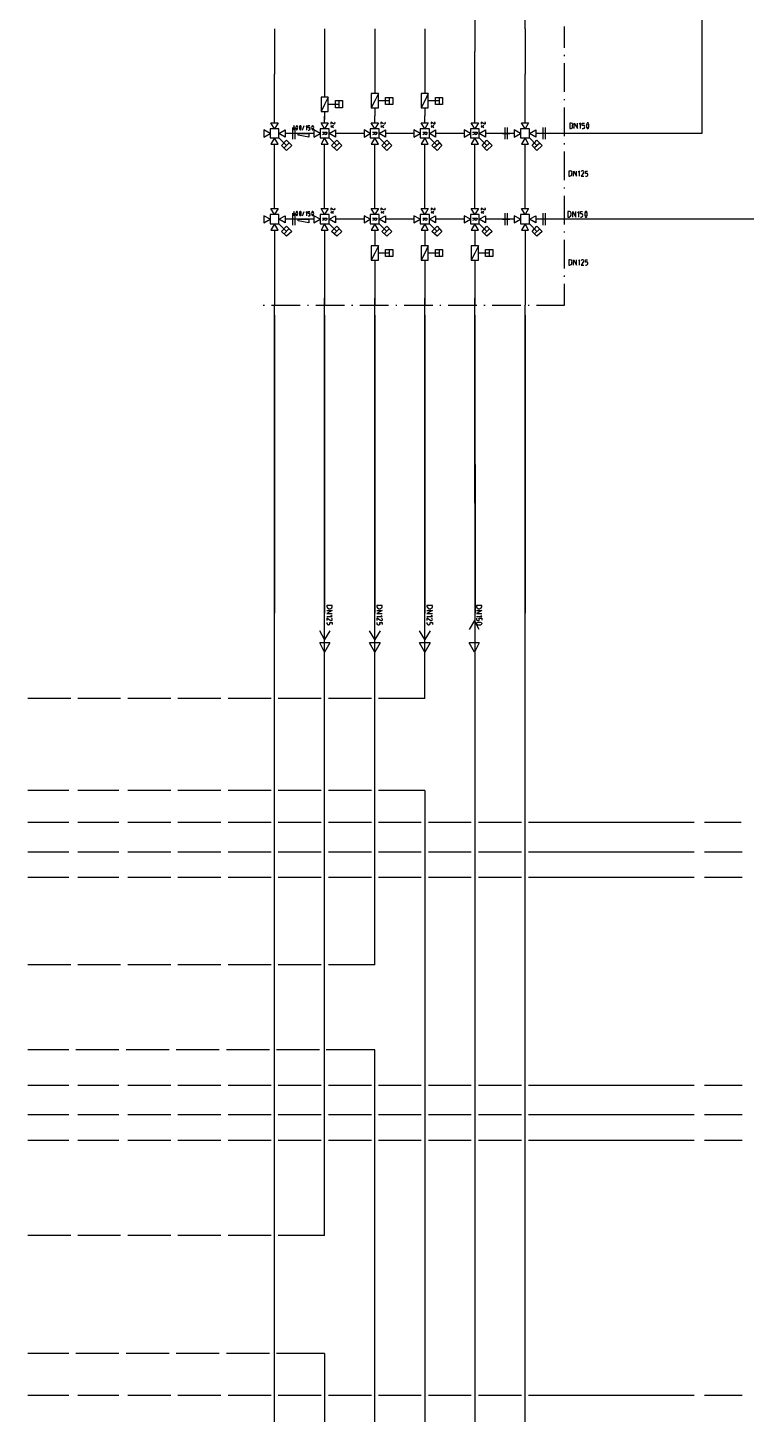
# Model space of a CAD drawing. Header units: millimetres. Extents: x 0 to 33.1, y 1.5 to 45.3.
# Drawn here: x 4.7 to 8.13, y 22.08 to 28.7 of the extents above; entities that cross this region are included whole.
import ezdxf

# ---------------------------------------------------------------- set-up
doc = ezdxf.new("R2010")
doc.units = ezdxf.units.MM
doc.header["$MEASUREMENT"] = 0
doc.layers.get('0').update_dxf_attribs({"linetype": 'CONTINUOUS'})

msp = doc.modelspace()

# ---------------------------------------------------------------- linework, layer by layer
at = {"color": 7, "linetype": 'Continuous'}
for p, q in [((7.91613, 30.0644), (7.91613, 28.1994)), ((6.83279, 28.6978), (6.83279, 28.5894)), ((6.1161, 28.3044), (6.1161, 28.2661)), ((6.1161, 28.2494), (6.1161, 28.2811)), ((6.1161, 28.2811), (6.1161, 28.2661)), ((6.35612, 28.3211), (6.35612, 28.2828)), ((6.35612, 28.2811), (6.35612, 28.2828)), ((6.35612, 28.2494), (6.35612, 28.2811)), ((6.59446, 28.3211), (6.59446, 28.2828)), ((6.59446, 28.2494), (6.59446, 28.2811)), ((6.83279, 28.2494), (6.83279, 28.2811)), ((6.06446, 28.1994), (5.92779, 28.1994)), ((6.30447, 28.1994), (6.16775, 28.1994)), ((6.54275, 28.1994), (6.40608, 28.1994)), ((6.78276, 28.1994), (6.64611, 28.1994)), ((7.02111, 28.1994), (6.88444, 28.1994)), ((7.26113, 28.1994), (7.12446, 28.1994)), ((7.91613, 28.1994), (7.26113, 28.1994)), ((6.06446, 27.7894), (5.92779, 27.7894)), ((6.30447, 27.7894), (6.16775, 27.7894)), ((6.54275, 27.7894), (6.40608, 27.7894)), ((6.78276, 27.7894), (6.64611, 27.7894)), ((7.02111, 27.7894), (6.88444, 27.7894)), ((7.26113, 27.7894), (7.12446, 27.7894)), ((8.67611, 27.7894), (7.26113, 27.7894)), ((6.1161, 27.7378), (6.1161, 27.6561)), ((6.35612, 27.7378), (6.35612, 27.6628)), ((6.35612, 25.6361), (6.35612, 27.4128)), ((6.83442, 25.6361), (6.83279, 27.4128)), ((6.35612, 27.3311), (6.35612, 25.9078)), ((6.83279, 27.3311), (6.83442, 25.9078)), ((4.90446, 22.9378), (4.69943, 22.9378)), ((5.14279, 22.9378), (4.93778, 22.9378)), ((5.38276, 22.9378), (5.17779, 22.9378)), ((5.6211, 22.9378), (5.41613, 22.9378)), ((5.86111, 22.9378), (5.65608, 22.9378)), ((6.0911, 22.9378), (5.89442, 22.9378)), ((6.1161, 22.9378), (6.0911, 22.9378)), ((6.1161, 22.9378), (6.0911, 22.9378)), ((4.89611, 22.3744), (4.69943, 22.3744)), ((5.13444, 22.3744), (4.92947, 22.3744)), ((5.37446, 22.3744), (5.16943, 22.3744)), ((5.61279, 22.3744), (5.40776, 22.3744)), ((5.85275, 22.3744), (5.64779, 22.3744)), ((4.89611, 22.1728), (4.69943, 22.1728)), ((5.13444, 22.1728), (4.93778, 22.1728)), ((5.38276, 22.1728), (5.17779, 22.1728)), ((5.6211, 22.1728), (5.41613, 22.1728)), ((5.86111, 22.1728), (5.65608, 22.1728)), ((6.09944, 22.1728), (5.89442, 22.1728)), ((6.33946, 22.1728), (6.13444, 22.1728)), ((6.57781, 22.1728), (6.37278, 22.1728)), ((6.81614, 22.1728), (6.61279, 22.1728)), ((7.0561, 22.1728), (6.85113, 22.1728)), ((7.87944, 22.1728), (7.08946, 22.1728)), ((8.10943, 22.1728), (7.92947, 22.1728))]:
    msp.add_line(p, q, dxfattribs=at)
at = {"color": 52, "linetype": 'Continuous'}
for p, q in [((6.83442, 28.6978), (6.83442, 29.8078)), ((6.83279, 28.2811), (6.83279, 28.5894)), ((6.83279, 27.8411), (6.83279, 28.1478)), ((6.83279, 27.7378), (6.83279, 27.6628)), ((6.83279, 27.5944), (6.83279, 27.3794)), ((6.83442, 25.5011), (6.83279, 27.3644)), ((6.83442, 17.8578), (6.83442, 25.5028))]:
    msp.add_line(p, q, dxfattribs=at)
at = {"color": 4, "linetype": 'Continuous'}
for p, q in [((7.07275, 28.6978), (7.07275, 29.8078)), ((5.87776, 28.6978), (5.87776, 28.4811)), ((7.07275, 28.6978), (7.07275, 28.4811)), ((5.87776, 28.2811), (5.87776, 28.4811)), ((7.07275, 28.2811), (7.07275, 28.4811)), ((5.87776, 28.2494), (5.87776, 28.2811)), ((7.07275, 28.2494), (7.07275, 28.2811)), ((5.85612, 28.1994), (5.82611, 28.2161)), ((5.82611, 28.2161), (5.82611, 28.1811)), ((5.85612, 28.2211), (5.85612, 28.1778)), ((5.89779, 28.2211), (5.85612, 28.2211)), ((5.87776, 28.2211), (5.85943, 28.2494)), ((5.85943, 28.2494), (5.89442, 28.2494)), ((5.89442, 28.2494), (5.87776, 28.2211)), ((5.89779, 28.1778), (5.89779, 28.2211)), ((5.89779, 28.1994), (5.92779, 28.2161)), ((5.92779, 28.2161), (5.92779, 28.1811)), ((7.05111, 28.1994), (7.02111, 28.2161)), ((7.02111, 28.2161), (7.02111, 28.1811)), ((7.05111, 28.2211), (7.05111, 28.1778)), ((7.09446, 28.2211), (7.05111, 28.2211)), ((7.07275, 28.2211), (7.0561, 28.2494)), ((7.0561, 28.2494), (7.08946, 28.2494)), ((7.08946, 28.2494), (7.07275, 28.2211)), ((7.09446, 28.1778), (7.09446, 28.2211)), ((7.09446, 28.1994), (7.12446, 28.2161)), ((7.12446, 28.2161), (7.12446, 28.1811)), ((5.82611, 28.1811), (5.85612, 28.1994)), ((5.85612, 28.1778), (5.89779, 28.1778)), ((5.87776, 28.1778), (5.85943, 28.1478)), ((5.85943, 28.1478), (5.89442, 28.1478)), ((5.89442, 28.1478), (5.87776, 28.1778)), ((5.87776, 27.8411), (5.87776, 28.1478)), ((5.92779, 28.1811), (5.89779, 28.1994)), ((5.93446, 28.1411), (5.89779, 28.1778)), ((5.91114, 28.1411), (5.93446, 28.1661)), ((5.93446, 28.1178), (5.91114, 28.1411)), ((5.94613, 28.1528), (5.92279, 28.1294)), ((5.93446, 28.1661), (5.95942, 28.1411)), ((5.95942, 28.1411), (5.93446, 28.1178)), ((7.02111, 28.1811), (7.05111, 28.1994)), ((7.05111, 28.1778), (7.09446, 28.1778)), ((7.07275, 28.1778), (7.0561, 28.1478)), ((7.0561, 28.1478), (7.08946, 28.1478)), ((7.08946, 28.1478), (7.07275, 28.1778)), ((7.07275, 27.8411), (7.07275, 28.1478)), ((7.12446, 28.1811), (7.09446, 28.1994)), ((7.12944, 28.1411), (7.09446, 28.1778)), ((7.10612, 28.1411), (7.12944, 28.1661)), ((7.12944, 28.1178), (7.10612, 28.1411)), ((7.14279, 28.1528), (7.11778, 28.1294)), ((7.12944, 28.1661), (7.15446, 28.1411)), ((7.15446, 28.1411), (7.12944, 28.1178)), ((5.85612, 27.7894), (5.82611, 27.8061)), ((5.82611, 27.8061), (5.82611, 27.7728)), ((5.85612, 27.8111), (5.85612, 27.7678)), ((5.89779, 27.8111), (5.85612, 27.8111)), ((5.87776, 27.8111), (5.85943, 27.8411)), ((5.85943, 27.8411), (5.89442, 27.8411)), ((5.89442, 27.8411), (5.87776, 27.8111)), ((5.89779, 27.7678), (5.89779, 27.8111)), ((5.89779, 27.7894), (5.92779, 27.8061)), ((5.92779, 27.8061), (5.92779, 27.7728)), ((7.05111, 27.7894), (7.02111, 27.8061)), ((7.02111, 27.8061), (7.02111, 27.7728)), ((7.05111, 27.8111), (7.05111, 27.7678)), ((7.09446, 27.8111), (7.05111, 27.8111)), ((7.07275, 27.8111), (7.0561, 27.8411)), ((7.0561, 27.8411), (7.08946, 27.8411)), ((7.08946, 27.8411), (7.07275, 27.8111)), ((7.09446, 27.7678), (7.09446, 27.8111)), ((7.09446, 27.7894), (7.12446, 27.8061)), ((7.12446, 27.8061), (7.12446, 27.7728)), ((5.82611, 27.7728), (5.85612, 27.7894)), ((5.85612, 27.7678), (5.89779, 27.7678)), ((5.87776, 27.7678), (5.85943, 27.7378)), ((5.89442, 27.7378), (5.87776, 27.7678)), ((5.92779, 27.7728), (5.89779, 27.7894)), ((5.93446, 27.7311), (5.89779, 27.7678)), ((5.91114, 27.7311), (5.93446, 27.7561)), ((5.94613, 27.7428), (5.92279, 27.7194)), ((5.93446, 27.7561), (5.95942, 27.7311)), ((7.02111, 27.7728), (7.05111, 27.7894)), ((7.05111, 27.7678), (7.09446, 27.7678)), ((7.07275, 27.7678), (7.0561, 27.7378)), ((7.08946, 27.7378), (7.07275, 27.7678)), ((7.12446, 27.7728), (7.09446, 27.7894)), ((7.12944, 27.7311), (7.09446, 27.7678)), ((7.10612, 27.7311), (7.12944, 27.7561)), ((7.14279, 27.7428), (7.11778, 27.7194)), ((7.12944, 27.7561), (7.15446, 27.7311)), ((5.85943, 27.7378), (5.89442, 27.7378)), ((5.87776, 27.7378), (5.87776, 27.3794)), ((5.93446, 27.7078), (5.91114, 27.7311)), ((5.95942, 27.7311), (5.93446, 27.7078)), ((7.0561, 27.7378), (7.08946, 27.7378)), ((7.07275, 27.7378), (7.07275, 27.3794)), ((7.12944, 27.7078), (7.10612, 27.7311)), ((7.15446, 27.7311), (7.12944, 27.7078)), ((5.87776, 25.6361), (5.87776, 27.3794)), ((7.07275, 25.6361), (7.07275, 27.3794)), ((5.87776, 27.3311), (5.87776, 25.9078)), ((5.87776, 24.7411), (5.87776, 27.3311)), ((7.07275, 27.3311), (7.07275, 25.9078)), ((7.07275, 24.7411), (7.07275, 27.3311)), ((5.87776, 17.8578), (5.87776, 24.7411)), ((7.07275, 17.8578), (7.07275, 24.7411))]:
    msp.add_line(p, q, dxfattribs=at)
at = {"color": 5, "linetype": 'Continuous'}
for p, q in [((6.1161, 28.6978), (6.1161, 28.3728)), ((6.1161, 27.8411), (6.1161, 28.1478)), ((6.1161, 27.6561), (6.1161, 27.3794)), ((6.33778, 27.6628), (6.33778, 27.5944)), ((6.35612, 27.6278), (6.33778, 27.5944)), ((6.33778, 27.5944), (6.37278, 27.5944)), ((6.1161, 25.6361), (6.1161, 27.4128)), ((6.1161, 24.7411), (6.1161, 27.3644)), ((6.1161, 27.3311), (6.1161, 25.9078)), ((6.1161, 22.9378), (6.1161, 24.7411)), ((6.0911, 22.3744), (5.88612, 22.3744)), ((6.1161, 22.3744), (6.0911, 22.3744)), ((6.1161, 22.3744), (6.0911, 22.3744)), ((6.1161, 22.3744), (6.1161, 17.8578))]:
    msp.add_line(p, q, dxfattribs=at)
at = {"color": 104, "linetype": 'Continuous'}
for p, q in [((6.35612, 28.6978), (6.35612, 28.3894)), ((6.35612, 27.8411), (6.35612, 28.1478)), ((6.35612, 27.5944), (6.35612, 27.3794)), ((6.35612, 24.7411), (6.35612, 27.3644)), ((6.35612, 24.2294), (6.35612, 24.7411)), ((4.90446, 24.2294), (4.69943, 24.2294)), ((5.14279, 24.2294), (4.93778, 24.2294)), ((5.38276, 24.2294), (5.17779, 24.2294)), ((5.6211, 24.2294), (5.41613, 24.2294)), ((5.86111, 24.2294), (5.65608, 24.2294)), ((6.09944, 24.2294), (5.89442, 24.2294)), ((6.35612, 24.2294), (6.13444, 24.2294)), ((4.89611, 23.8228), (4.69943, 23.8228)), ((5.13444, 23.8228), (4.92947, 23.8228)), ((5.37446, 23.8228), (5.16943, 23.8228)), ((5.61279, 23.8228), (5.40776, 23.8228)), ((5.85275, 23.8228), (5.64779, 23.8228)), ((6.0911, 23.8228), (5.88612, 23.8228)), ((6.35612, 23.8228), (6.12446, 23.8228)), ((6.35612, 21.7061), (6.35612, 23.8228)), ((4.89611, 23.6528), (4.69943, 23.6528)), ((5.13444, 23.6528), (4.93778, 23.6528)), ((5.38276, 23.6528), (5.17779, 23.6528)), ((5.6211, 23.6528), (5.41613, 23.6528)), ((5.86111, 23.6528), (5.65608, 23.6528)), ((6.09944, 23.6528), (5.89442, 23.6528)), ((6.33946, 23.6528), (6.13444, 23.6528)), ((6.57781, 23.6528), (6.37278, 23.6528)), ((6.81614, 23.6528), (6.61279, 23.6528)), ((7.0561, 23.6528), (6.85113, 23.6528)), ((7.87944, 23.6528), (7.08946, 23.6528)), ((8.10943, 23.6528), (7.92947, 23.6528)), ((4.89611, 23.5128), (4.69943, 23.5128)), ((5.13444, 23.5128), (4.93778, 23.5128)), ((5.38276, 23.5128), (5.17779, 23.5128)), ((5.6211, 23.5128), (5.41613, 23.5128)), ((5.86111, 23.5128), (5.65608, 23.5128)), ((6.09944, 23.5128), (5.89442, 23.5128)), ((6.33946, 23.5128), (6.13444, 23.5128)), ((6.57781, 23.5128), (6.37278, 23.5128)), ((6.81614, 23.5128), (6.61279, 23.5128)), ((7.0561, 23.5128), (6.85113, 23.5128)), ((7.87944, 23.5128), (7.08946, 23.5128)), ((8.10943, 23.5128), (7.92947, 23.5128)), ((4.89611, 23.3911), (4.69943, 23.3911)), ((5.13444, 23.3911), (4.93778, 23.3911)), ((5.38276, 23.3911), (5.17779, 23.3911)), ((5.6211, 23.3911), (5.41613, 23.3911)), ((5.86111, 23.3911), (5.65608, 23.3911)), ((6.09944, 23.3911), (5.89442, 23.3911)), ((6.33946, 23.3911), (6.13444, 23.3911)), ((6.57781, 23.3911), (6.37278, 23.3911)), ((6.81614, 23.3911), (6.61279, 23.3911)), ((7.0561, 23.3911), (6.85113, 23.3911)), ((7.87944, 23.3911), (7.08946, 23.3911)), ((8.10943, 23.3911), (7.92947, 23.3911))]:
    msp.add_line(p, q, dxfattribs=at)
at = {"color": 3, "linetype": 'Continuous'}
for p, q in [((6.59446, 28.6978), (6.59446, 28.3894)), ((6.59446, 28.2811), (6.59446, 28.2828)), ((6.59446, 27.8411), (6.59446, 28.1478)), ((6.59446, 27.7378), (6.59446, 27.6628)), ((6.59446, 27.5944), (6.59446, 27.3794)), ((6.59446, 25.6361), (6.59446, 27.4128)), ((6.59446, 25.5011), (6.59446, 27.3644)), ((6.59446, 27.3311), (6.59446, 25.9078)), ((4.90446, 25.5011), (4.69943, 25.5011)), ((4.69943, 25.5011), (4.69943, 25.5011)), ((5.14279, 25.5011), (4.93778, 25.5011)), ((5.38276, 25.5011), (5.17779, 25.5011)), ((5.6211, 25.5011), (5.41613, 25.5011)), ((5.86111, 25.5011), (5.65608, 25.5011)), ((6.09944, 25.5011), (5.89442, 25.5011)), ((6.33946, 25.5011), (6.13444, 25.5011)), ((6.59446, 25.5011), (6.37278, 25.5011)), ((4.89611, 25.0611), (4.69943, 25.0611)), ((5.13444, 25.0611), (4.93778, 25.0611)), ((5.38276, 25.0611), (5.17779, 25.0611)), ((5.6211, 25.0611), (5.41613, 25.0611)), ((5.86111, 25.0611), (5.65608, 25.0611)), ((6.09944, 25.0611), (5.89442, 25.0611)), ((6.33946, 25.0611), (6.13444, 25.0611)), ((6.59446, 25.0611), (6.37278, 25.0611)), ((6.59446, 25.0611), (6.59446, 17.8578)), ((4.89611, 24.9094), (4.69943, 24.9094)), ((5.13444, 24.9094), (4.93778, 24.9094)), ((5.38276, 24.9094), (5.17779, 24.9094)), ((5.6211, 24.9094), (5.41613, 24.9094)), ((5.86111, 24.9094), (5.65608, 24.9094)), ((6.09944, 24.9094), (5.89442, 24.9094)), ((6.33946, 24.9094), (6.13444, 24.9094)), ((6.57781, 24.9094), (6.37278, 24.9094)), ((6.81614, 24.9094), (6.61279, 24.9094)), ((7.0561, 24.9094), (6.85113, 24.9094)), ((7.87944, 24.9094), (7.08946, 24.9094)), ((8.10444, 24.9094), (7.92947, 24.9094)), ((4.89611, 24.7678), (4.69943, 24.7678)), ((5.13444, 24.7678), (4.93778, 24.7678)), ((5.38276, 24.7678), (5.17779, 24.7678)), ((5.6211, 24.7678), (5.41613, 24.7678)), ((5.86111, 24.7678), (5.65608, 24.7678)), ((6.09944, 24.7678), (5.89442, 24.7678)), ((6.33946, 24.7678), (6.13444, 24.7678)), ((6.57781, 24.7678), (6.37278, 24.7678)), ((6.81614, 24.7678), (6.61279, 24.7678)), ((7.0561, 24.7678), (6.85113, 24.7678)), ((7.87944, 24.7678), (7.08946, 24.7678)), ((8.10943, 24.7678), (7.92947, 24.7678)), ((4.89611, 24.6461), (4.69943, 24.6461)), ((5.13444, 24.6461), (4.93778, 24.6461)), ((5.38276, 24.6461), (5.17779, 24.6461)), ((5.6211, 24.6461), (5.41613, 24.6461)), ((5.86111, 24.6461), (5.65608, 24.6461)), ((6.09944, 24.6461), (5.89442, 24.6461)), ((6.33946, 24.6461), (6.13444, 24.6461)), ((6.57781, 24.6461), (6.37278, 24.6461)), ((6.81614, 24.6461), (6.61279, 24.6461)), ((7.0561, 24.6461), (6.85113, 24.6461)), ((7.87944, 24.6461), (7.08946, 24.6461)), ((8.10943, 24.6461), (7.92947, 24.6461))]:
    msp.add_line(p, q, dxfattribs=at)
at = {"color": 0, "linetype": 'Continuous'}
for p, q in [((7.26113, 28.6078), (7.26113, 28.7094)), ((7.26113, 28.5678), (7.26113, 28.5744)), ((7.26113, 28.3978), (7.26113, 28.5344)), ((6.09944, 28.3728), (6.09944, 28.3044)), ((6.13276, 28.3728), (6.09944, 28.3728)), ((6.1161, 28.3378), (6.09944, 28.3044)), ((6.13276, 28.3728), (6.1161, 28.3378)), ((6.13276, 28.3044), (6.13276, 28.3728)), ((6.18446, 28.3378), (6.13276, 28.3378)), ((6.16775, 28.3211), (6.16775, 28.3561)), ((6.16775, 28.3561), (6.20111, 28.3561)), ((6.18446, 28.3561), (6.18446, 28.3211)), ((6.20111, 28.3561), (6.20111, 28.3211)), ((6.33778, 28.3894), (6.33778, 28.3211)), ((6.37278, 28.3894), (6.33778, 28.3894)), ((6.35612, 28.3544), (6.33778, 28.3211)), ((6.37278, 28.3894), (6.35612, 28.3544)), ((6.37278, 28.3211), (6.37278, 28.3894)), ((6.42443, 28.3544), (6.37278, 28.3544)), ((6.40608, 28.3378), (6.40608, 28.3711)), ((6.40608, 28.3711), (6.44114, 28.3711)), ((6.44114, 28.3378), (6.40608, 28.3378)), ((6.42443, 28.3711), (6.42443, 28.3378)), ((6.44114, 28.3711), (6.44114, 28.3378)), ((6.57781, 28.3894), (6.57781, 28.3211)), ((6.61111, 28.3894), (6.57781, 28.3894)), ((6.59446, 28.3544), (6.57781, 28.3211)), ((6.61111, 28.3894), (6.59446, 28.3544)), ((6.61111, 28.3211), (6.61111, 28.3894)), ((6.66276, 28.3544), (6.61111, 28.3544)), ((6.64611, 28.3378), (6.64611, 28.3711)), ((6.64611, 28.3711), (6.67947, 28.3711)), ((6.67947, 28.3378), (6.64611, 28.3378)), ((6.66276, 28.3711), (6.66276, 28.3378)), ((6.67947, 28.3711), (6.67947, 28.3378)), ((7.26113, 28.3578), (7.26113, 28.3628)), ((6.09944, 28.3044), (6.13276, 28.3044)), ((6.20111, 28.3211), (6.16775, 28.3211)), ((6.33778, 28.3211), (6.37278, 28.3211)), ((6.57781, 28.3211), (6.61111, 28.3211)), ((7.26113, 28.1861), (7.26113, 28.3228)), ((5.96278, 28.2278), (5.96278, 28.1994)), ((5.97114, 28.2361), (5.96778, 28.2311)), ((5.97114, 28.2144), (5.97114, 28.2361)), ((5.97444, 28.2278), (5.97444, 28.1994)), ((6.01112, 28.2144), (6.01942, 28.2361)), ((6.03108, 28.2361), (6.0261, 28.2311)), ((6.03108, 28.2144), (6.03108, 28.2361)), ((6.03776, 28.2261), (6.03776, 28.2361)), ((6.03776, 28.2361), (6.04611, 28.2361)), ((6.04275, 28.2261), (6.03776, 28.2261)), ((6.03776, 28.2144), (6.04275, 28.2144)), ((6.04611, 28.2194), (6.04611, 28.2228)), ((6.09446, 28.1994), (6.06446, 28.2161)), ((6.06446, 28.2161), (6.06446, 28.1811)), ((6.09446, 28.2211), (6.09446, 28.1778)), ((6.13781, 28.2211), (6.09446, 28.2211)), ((6.1161, 28.2211), (6.09944, 28.2494)), ((6.09944, 28.2494), (6.13276, 28.2494)), ((6.10612, 28.2044), (6.12608, 28.2044)), ((6.11442, 28.1994), (6.11442, 28.2044)), ((6.13276, 28.2494), (6.1161, 28.2211)), ((6.12608, 28.2044), (6.12608, 28.1994)), ((6.13781, 28.1778), (6.13781, 28.2211)), ((6.13781, 28.1994), (6.16775, 28.2161)), ((6.15944, 28.2444), (6.14611, 28.2528)), ((6.14611, 28.2528), (6.14611, 28.2428)), ((6.14611, 28.2361), (6.15944, 28.2278)), ((6.15944, 28.2361), (6.14611, 28.2278)), ((6.16775, 28.2161), (6.16775, 28.1811)), ((6.33442, 28.1994), (6.30447, 28.2161)), ((6.30447, 28.2161), (6.30447, 28.1811)), ((6.33442, 28.2211), (6.33442, 28.1778)), ((6.37608, 28.2211), (6.33442, 28.2211)), ((6.35612, 28.2211), (6.33778, 28.2494)), ((6.33778, 28.2494), (6.37278, 28.2494)), ((6.34446, 28.2044), (6.3661, 28.2044)), ((6.35444, 28.1994), (6.35444, 28.2044)), ((6.37278, 28.2494), (6.35612, 28.2211)), ((6.3661, 28.2044), (6.3661, 28.1994)), ((6.37608, 28.1778), (6.37608, 28.2211)), ((6.37608, 28.1994), (6.40608, 28.2161)), ((6.39779, 28.2444), (6.38444, 28.2528)), ((6.38444, 28.2528), (6.38444, 28.2428)), ((6.38444, 28.2361), (6.39947, 28.2278)), ((6.39947, 28.2361), (6.38444, 28.2278)), ((6.40608, 28.2161), (6.40608, 28.1811)), ((6.57275, 28.1994), (6.54275, 28.2161)), ((6.54275, 28.2161), (6.54275, 28.1811)), ((6.57275, 28.2211), (6.57275, 28.1778)), ((6.6161, 28.2211), (6.57275, 28.2211)), ((6.59446, 28.2211), (6.57781, 28.2494)), ((6.57781, 28.2494), (6.61111, 28.2494)), ((6.58442, 28.2044), (6.60444, 28.2044)), ((6.59278, 28.1994), (6.59278, 28.2044)), ((6.61111, 28.2494), (6.59446, 28.2211)), ((6.60444, 28.2044), (6.60444, 28.1994)), ((6.6161, 28.1778), (6.6161, 28.2211)), ((6.6161, 28.1994), (6.64611, 28.2161)), ((6.63781, 28.2444), (6.62446, 28.2528)), ((6.62446, 28.2528), (6.62446, 28.2428)), ((6.62446, 28.2361), (6.63781, 28.2278)), ((6.63781, 28.2361), (6.62446, 28.2278)), ((6.64611, 28.2161), (6.64611, 28.1811)), ((6.81278, 28.1994), (6.78276, 28.2161)), ((6.78276, 28.2161), (6.78276, 28.1811)), ((6.81278, 28.2211), (6.81278, 28.1778)), ((6.85444, 28.2211), (6.81278, 28.2211)), ((6.83279, 28.2211), (6.81614, 28.2494)), ((6.81614, 28.2494), (6.85113, 28.2494)), ((6.82275, 28.2044), (6.84446, 28.2044)), ((6.85113, 28.2494), (6.83279, 28.2211)), ((6.83279, 28.1994), (6.83279, 28.2044)), ((6.84446, 28.2044), (6.84446, 28.1994)), ((6.85444, 28.1778), (6.85444, 28.2211)), ((6.85444, 28.1994), (6.88444, 28.2161)), ((6.87608, 28.2444), (6.86279, 28.2528)), ((6.86279, 28.2528), (6.86279, 28.2428)), ((6.86279, 28.2361), (6.87608, 28.2278)), ((6.87608, 28.2361), (6.86279, 28.2278)), ((6.88444, 28.2161), (6.88444, 28.1811)), ((6.97613, 28.2278), (6.97613, 28.1994)), ((6.98779, 28.2278), (6.98779, 28.1994)), ((7.15776, 28.2278), (7.15776, 28.1994)), ((7.16943, 28.2278), (7.16943, 28.1994)), ((7.29275, 28.2478), (7.28614, 28.2478)), ((7.28614, 28.2478), (7.28614, 28.2228)), ((7.28614, 28.2228), (7.29275, 28.2228)), ((7.29943, 28.2294), (7.29943, 28.2394)), ((7.30778, 28.2228), (7.30778, 28.2478)), ((7.30778, 28.2478), (7.32275, 28.2228)), ((7.32275, 28.2228), (7.32275, 28.2478)), ((7.33778, 28.2478), (7.33111, 28.2428)), ((7.33778, 28.2228), (7.33778, 28.2478)), ((7.34614, 28.2361), (7.34614, 28.2478)), ((7.34614, 28.2478), (7.35612, 28.2478)), ((7.35113, 28.2361), (7.34614, 28.2361)), ((7.34614, 28.2228), (7.35113, 28.2228)), ((7.35612, 28.2278), (7.35612, 28.2311)), ((5.98611, 28.1994), (5.95111, 28.1994)), ((5.96278, 28.1994), (5.96278, 28.1711)), ((5.97444, 28.1994), (5.97444, 28.1711)), ((5.98942, 28.1911), (5.98942, 28.1994)), ((5.98942, 28.1994), (6.04113, 28.1994)), ((6.04113, 28.1811), (5.98942, 28.1911)), ((6.04113, 28.1994), (6.04113, 28.1811)), ((6.06446, 28.1811), (6.09446, 28.1994)), ((6.09446, 28.1778), (6.13781, 28.1778)), ((6.1161, 28.1778), (6.09944, 28.1478)), ((6.09944, 28.1478), (6.13276, 28.1478)), ((6.11442, 28.1978), (6.10612, 28.1928)), ((6.13276, 28.1478), (6.1161, 28.1778)), ((6.16775, 28.1811), (6.13781, 28.1994)), ((6.17443, 28.1411), (6.13781, 28.1778)), ((6.14947, 28.1411), (6.17443, 28.1661)), ((6.17443, 28.1178), (6.14947, 28.1411)), ((6.18608, 28.1528), (6.16114, 28.1294)), ((6.17443, 28.1661), (6.19775, 28.1411)), ((6.19775, 28.1411), (6.17443, 28.1178)), ((6.30447, 28.1811), (6.33442, 28.1994)), ((6.33442, 28.1778), (6.37608, 28.1778)), ((6.35612, 28.1778), (6.33778, 28.1478)), ((6.33778, 28.1478), (6.37278, 28.1478)), ((6.35444, 28.1978), (6.34446, 28.1928)), ((6.37278, 28.1478), (6.35612, 28.1778)), ((6.40608, 28.1811), (6.37608, 28.1994)), ((6.41276, 28.1411), (6.37608, 28.1778)), ((6.38943, 28.1411), (6.41276, 28.1661)), ((6.41276, 28.1178), (6.38943, 28.1411)), ((6.42443, 28.1528), (6.4011, 28.1294)), ((6.41276, 28.1661), (6.43778, 28.1411)), ((6.43778, 28.1411), (6.41276, 28.1178)), ((6.54275, 28.1811), (6.57275, 28.1994)), ((6.57275, 28.1778), (6.6161, 28.1778)), ((6.59446, 28.1778), (6.57781, 28.1478)), ((6.57781, 28.1478), (6.61111, 28.1478)), ((6.59278, 28.1978), (6.58442, 28.1928)), ((6.61111, 28.1478), (6.59446, 28.1778)), ((6.64611, 28.1811), (6.6161, 28.1994)), ((6.65278, 28.1411), (6.6161, 28.1778)), ((6.62776, 28.1411), (6.65278, 28.1661)), ((6.65278, 28.1178), (6.62776, 28.1411)), ((6.66444, 28.1528), (6.63943, 28.1294)), ((6.65278, 28.1661), (6.67611, 28.1411)), ((6.67611, 28.1411), (6.65278, 28.1178)), ((6.78276, 28.1811), (6.81278, 28.1994)), ((6.81278, 28.1778), (6.85444, 28.1778)), ((6.83279, 28.1778), (6.81614, 28.1478)), ((6.81614, 28.1478), (6.85113, 28.1478)), ((6.83279, 28.1978), (6.82275, 28.1928)), ((6.85113, 28.1478), (6.83279, 28.1778)), ((6.88444, 28.1811), (6.85444, 28.1994)), ((6.89111, 28.1411), (6.85444, 28.1778)), ((6.86778, 28.1411), (6.89111, 28.1661)), ((6.89111, 28.1178), (6.86778, 28.1411)), ((6.90278, 28.1528), (6.87944, 28.1294)), ((6.89111, 28.1661), (6.91613, 28.1411)), ((6.91613, 28.1411), (6.89111, 28.1178)), ((6.96446, 28.1994), (6.99946, 28.1994)), ((6.97613, 28.1994), (6.97613, 28.1711)), ((6.98779, 28.1994), (6.98779, 28.1711)), ((7.1811, 28.1994), (7.14611, 28.1994)), ((7.15776, 28.1994), (7.15776, 28.1711)), ((7.16943, 28.1994), (7.16943, 28.1711)), ((7.26113, 28.1461), (7.26113, 28.1528)), ((7.26113, 27.9761), (7.26113, 28.1128)), ((7.28776, 28.0194), (7.28108, 28.0194)), ((7.28108, 28.0194), (7.28108, 27.9944)), ((7.29611, 28.0028), (7.29611, 28.0128)), ((7.30447, 27.9944), (7.30447, 28.0194)), ((7.30447, 28.0194), (7.31776, 27.9944)), ((7.31776, 27.9944), (7.31776, 28.0194)), ((7.33279, 28.0194), (7.32611, 28.0144)), ((7.33279, 27.9944), (7.33279, 28.0194)), ((7.35113, 28.0111), (7.3411, 27.9944)), ((7.36111, 28.0078), (7.36111, 28.0194)), ((7.36111, 28.0194), (7.3711, 28.0194)), ((7.3661, 28.0078), (7.36111, 28.0078)), ((7.37278, 27.9994), (7.37278, 28.0028)), ((7.26113, 27.9361), (7.26113, 27.9411)), ((7.28108, 27.9944), (7.28776, 27.9944)), ((7.3411, 27.9944), (7.35275, 27.9944)), ((7.36111, 27.9944), (7.3661, 27.9944)), ((7.26113, 27.7644), (7.26113, 27.9011)), ((5.96278, 27.8178), (5.96278, 27.7894)), ((5.97114, 27.8261), (5.96778, 27.8211)), ((5.97114, 27.8061), (5.97114, 27.8261)), ((5.97444, 27.8178), (5.97444, 27.7894)), ((6.01112, 27.8061), (6.01942, 27.8261)), ((6.03108, 27.8261), (6.0261, 27.8211)), ((6.03108, 27.8061), (6.03108, 27.8261)), ((6.03776, 27.8161), (6.03776, 27.8261)), ((6.03776, 27.8261), (6.04611, 27.8261)), ((6.04275, 27.8161), (6.03776, 27.8161)), ((6.03776, 27.8061), (6.04275, 27.8061)), ((6.04611, 27.8094), (6.04611, 27.8128)), ((6.09446, 27.7894), (6.06446, 27.8061)), ((6.06446, 27.8061), (6.06446, 27.7728)), ((6.09446, 27.8111), (6.09446, 27.7678)), ((6.13781, 27.8111), (6.09446, 27.8111)), ((6.1161, 27.8111), (6.09944, 27.8411)), ((6.09944, 27.8411), (6.13276, 27.8411)), ((6.13276, 27.8411), (6.1161, 27.8111)), ((6.13781, 27.7678), (6.13781, 27.8111)), ((6.13781, 27.7894), (6.16775, 27.8061)), ((6.15944, 27.8344), (6.14611, 27.8428)), ((6.14611, 27.8428), (6.14611, 27.8328)), ((6.14611, 27.8261), (6.15944, 27.8178)), ((6.15944, 27.8261), (6.14611, 27.8178)), ((6.16775, 27.8061), (6.16775, 27.7728)), ((6.33442, 27.7894), (6.30447, 27.8061)), ((6.30447, 27.8061), (6.30447, 27.7728)), ((6.33442, 27.8111), (6.33442, 27.7678)), ((6.37608, 27.8111), (6.33442, 27.8111)), ((6.35612, 27.8111), (6.33778, 27.8411)), ((6.33778, 27.8411), (6.37278, 27.8411)), ((6.37278, 27.8411), (6.35612, 27.8111)), ((6.37608, 27.7678), (6.37608, 27.8111)), ((6.37608, 27.7894), (6.40608, 27.8061)), ((6.39779, 27.8344), (6.38444, 27.8428)), ((6.38444, 27.8428), (6.38444, 27.8328)), ((6.38444, 27.8261), (6.39947, 27.8178)), ((6.39947, 27.8261), (6.38444, 27.8178)), ((6.40608, 27.8061), (6.40608, 27.7728)), ((6.57275, 27.7894), (6.54275, 27.8061)), ((6.54275, 27.8061), (6.54275, 27.7728)), ((6.57275, 27.8111), (6.57275, 27.7678)), ((6.6161, 27.8111), (6.57275, 27.8111)), ((6.59446, 27.8111), (6.57781, 27.8411)), ((6.57781, 27.8411), (6.61111, 27.8411)), ((6.61111, 27.8411), (6.59446, 27.8111)), ((6.6161, 27.7678), (6.6161, 27.8111)), ((6.6161, 27.7894), (6.64611, 27.8061)), ((6.63781, 27.8344), (6.62446, 27.8428)), ((6.62446, 27.8428), (6.62446, 27.8328)), ((6.62446, 27.8261), (6.63781, 27.8178)), ((6.63781, 27.8261), (6.62446, 27.8178)), ((6.64611, 27.8061), (6.64611, 27.7728)), ((6.81278, 27.7894), (6.78276, 27.8061)), ((6.78276, 27.8061), (6.78276, 27.7728)), ((6.81278, 27.8111), (6.81278, 27.7678)), ((6.85444, 27.8111), (6.81278, 27.8111)), ((6.83279, 27.8111), (6.81614, 27.8411)), ((6.81614, 27.8411), (6.85113, 27.8411)), ((6.85113, 27.8411), (6.83279, 27.8111)), ((6.85444, 27.7678), (6.85444, 27.8111)), ((6.85444, 27.7894), (6.88444, 27.8061)), ((6.87608, 27.8344), (6.86279, 27.8428)), ((6.86279, 27.8428), (6.86279, 27.8328)), ((6.86279, 27.8261), (6.87608, 27.8178)), ((6.87608, 27.8261), (6.86279, 27.8178)), ((6.88444, 27.8061), (6.88444, 27.7728)), ((6.97613, 27.8178), (6.97613, 27.7894)), ((6.98779, 27.8178), (6.98779, 27.7894)), ((7.15776, 27.8178), (7.15776, 27.7894)), ((7.16943, 27.8178), (7.16943, 27.7894)), ((7.28444, 27.8261), (7.27778, 27.8261)), ((7.27778, 27.8261), (7.27778, 27.7994)), ((7.29275, 27.8078), (7.29275, 27.8178)), ((7.30111, 27.7994), (7.30111, 27.8261)), ((7.30111, 27.8261), (7.31446, 27.7994)), ((7.31446, 27.7994), (7.31446, 27.8261)), ((7.32943, 27.8261), (7.32275, 27.8194)), ((7.32943, 27.7994), (7.32943, 27.8261)), ((7.33778, 27.8144), (7.33778, 27.8261)), ((7.33778, 27.8261), (7.34776, 27.8261)), ((7.34278, 27.8144), (7.33778, 27.8144)), ((7.34944, 27.8061), (7.34944, 27.8078)), ((5.98611, 27.7894), (5.95111, 27.7894)), ((5.96278, 27.7894), (5.96278, 27.7611)), ((5.97444, 27.7894), (5.97444, 27.7611)), ((5.98942, 27.7811), (5.98942, 27.7894)), ((5.98942, 27.7894), (6.04113, 27.7894)), ((6.04113, 27.7728), (5.98942, 27.7811)), ((6.04113, 27.7894), (6.04113, 27.7728)), ((6.06446, 27.7728), (6.09446, 27.7894)), ((6.09446, 27.7678), (6.13781, 27.7678)), ((6.1161, 27.7678), (6.09944, 27.7378)), ((6.10612, 27.7944), (6.12608, 27.7944)), ((6.11442, 27.7878), (6.10612, 27.7828)), ((6.11442, 27.7894), (6.11442, 27.7944)), ((6.13276, 27.7378), (6.1161, 27.7678)), ((6.12608, 27.7944), (6.12608, 27.7894)), ((6.16775, 27.7728), (6.13781, 27.7894)), ((6.17443, 27.7311), (6.13781, 27.7678)), ((6.14947, 27.7311), (6.17443, 27.7561)), ((6.18608, 27.7428), (6.16114, 27.7194)), ((6.17443, 27.7561), (6.19775, 27.7311)), ((6.30447, 27.7728), (6.33442, 27.7894)), ((6.33442, 27.7678), (6.37608, 27.7678)), ((6.35612, 27.7678), (6.33778, 27.7378)), ((6.34446, 27.7944), (6.3661, 27.7944)), ((6.35444, 27.7878), (6.34446, 27.7828)), ((6.35444, 27.7894), (6.35444, 27.7944)), ((6.37278, 27.7378), (6.35612, 27.7678)), ((6.3661, 27.7944), (6.3661, 27.7894)), ((6.40608, 27.7728), (6.37608, 27.7894)), ((6.41276, 27.7311), (6.37608, 27.7678)), ((6.38943, 27.7311), (6.41276, 27.7561)), ((6.42443, 27.7428), (6.4011, 27.7194)), ((6.41276, 27.7561), (6.43778, 27.7311)), ((6.54275, 27.7728), (6.57275, 27.7894)), ((6.57275, 27.7678), (6.6161, 27.7678)), ((6.59446, 27.7678), (6.57781, 27.7378)), ((6.58442, 27.7944), (6.60444, 27.7944)), ((6.59278, 27.7878), (6.58442, 27.7828)), ((6.59278, 27.7894), (6.59278, 27.7944)), ((6.61111, 27.7378), (6.59446, 27.7678)), ((6.60444, 27.7944), (6.60444, 27.7894)), ((6.64611, 27.7728), (6.6161, 27.7894)), ((6.65278, 27.7311), (6.6161, 27.7678)), ((6.62776, 27.7311), (6.65278, 27.7561)), ((6.66444, 27.7428), (6.63943, 27.7194)), ((6.65278, 27.7561), (6.67611, 27.7311)), ((6.78276, 27.7728), (6.81278, 27.7894)), ((6.81278, 27.7678), (6.85444, 27.7678)), ((6.83279, 27.7678), (6.81614, 27.7378)), ((6.82275, 27.7944), (6.84446, 27.7944)), ((6.83279, 27.7878), (6.82275, 27.7828)), ((6.83279, 27.7894), (6.83279, 27.7944)), ((6.85113, 27.7378), (6.83279, 27.7678)), ((6.84446, 27.7944), (6.84446, 27.7894)), ((6.88444, 27.7728), (6.85444, 27.7894)), ((6.89111, 27.7311), (6.85444, 27.7678)), ((6.86778, 27.7311), (6.89111, 27.7561)), ((6.90278, 27.7428), (6.87944, 27.7194)), ((6.89111, 27.7561), (6.91613, 27.7311)), ((6.96446, 27.7894), (6.99946, 27.7894)), ((6.97613, 27.7894), (6.97613, 27.7611)), ((6.98779, 27.7894), (6.98779, 27.7611)), ((7.1811, 27.7894), (7.14611, 27.7894)), ((7.15776, 27.7894), (7.15776, 27.7611)), ((7.16943, 27.7894), (7.16943, 27.7611)), ((7.27778, 27.7994), (7.28444, 27.7994)), ((7.33778, 27.7994), (7.34278, 27.7994)), ((6.09944, 27.7378), (6.13276, 27.7378)), ((6.17443, 27.7078), (6.14947, 27.7311)), ((6.19775, 27.7311), (6.17443, 27.7078)), ((6.33778, 27.7378), (6.37278, 27.7378)), ((6.41276, 27.7078), (6.38943, 27.7311)), ((6.43778, 27.7311), (6.41276, 27.7078)), ((6.57781, 27.7378), (6.61111, 27.7378)), ((6.65278, 27.7078), (6.62776, 27.7311)), ((6.67611, 27.7311), (6.65278, 27.7078)), ((6.81614, 27.7378), (6.85113, 27.7378)), ((6.89111, 27.7078), (6.86778, 27.7311)), ((6.91613, 27.7311), (6.89111, 27.7078)), ((7.26113, 27.7261), (7.26113, 27.7311)), ((7.26113, 27.5544), (7.26113, 27.6911)), ((6.37278, 27.6628), (6.33778, 27.6628)), ((6.37278, 27.6628), (6.35612, 27.6278)), ((6.37278, 27.5944), (6.37278, 27.6628)), ((6.42443, 27.6278), (6.37278, 27.6278)), ((6.40608, 27.6111), (6.40608, 27.6444)), ((6.40608, 27.6444), (6.44114, 27.6444)), ((6.44114, 27.6111), (6.40608, 27.6111)), ((6.42443, 27.6444), (6.42443, 27.6111)), ((6.44114, 27.6444), (6.44114, 27.6111)), ((6.57781, 27.6628), (6.57781, 27.5944)), ((6.61111, 27.6628), (6.57781, 27.6628)), ((6.59446, 27.6278), (6.57781, 27.5944)), ((6.61111, 27.6628), (6.59446, 27.6278)), ((6.61111, 27.5944), (6.61111, 27.6628)), ((6.66276, 27.6278), (6.61111, 27.6278)), ((6.64611, 27.6111), (6.64611, 27.6444)), ((6.64611, 27.6444), (6.67947, 27.6444)), ((6.67947, 27.6111), (6.64611, 27.6111)), ((6.66276, 27.6444), (6.66276, 27.6111)), ((6.67947, 27.6444), (6.67947, 27.6111)), ((6.81614, 27.6628), (6.81614, 27.5944)), ((6.85113, 27.6628), (6.81614, 27.6628)), ((6.83279, 27.6278), (6.81614, 27.5944)), ((6.85113, 27.6628), (6.83279, 27.6278)), ((6.85113, 27.5944), (6.85113, 27.6628)), ((6.9011, 27.6278), (6.85113, 27.6278)), ((6.88444, 27.6111), (6.88444, 27.6444)), ((6.88444, 27.6444), (6.91943, 27.6444)), ((6.91943, 27.6111), (6.88444, 27.6111)), ((6.9011, 27.6444), (6.9011, 27.6111)), ((6.91943, 27.6444), (6.91943, 27.6111)), ((6.57781, 27.5944), (6.61111, 27.5944)), ((6.81614, 27.5944), (6.85113, 27.5944)), ((7.28776, 27.5961), (7.28108, 27.5961)), ((7.28108, 27.5961), (7.28108, 27.5694)), ((7.28108, 27.5694), (7.28776, 27.5694)), ((7.29611, 27.5778), (7.29611, 27.5878)), ((7.30447, 27.5694), (7.30447, 27.5961)), ((7.30447, 27.5961), (7.31776, 27.5694)), ((7.31776, 27.5694), (7.31776, 27.5961)), ((7.33279, 27.5961), (7.32781, 27.5894)), ((7.33279, 27.5694), (7.33279, 27.5961)), ((7.35113, 27.5878), (7.3411, 27.5694)), ((7.3411, 27.5694), (7.35275, 27.5694)), ((7.36111, 27.5844), (7.36111, 27.5961)), ((7.36111, 27.5961), (7.3711, 27.5961)), ((7.3661, 27.5844), (7.36111, 27.5844)), ((7.36111, 27.5694), (7.3661, 27.5694)), ((7.37278, 27.5761), (7.37278, 27.5794)), ((7.26113, 27.5144), (7.26113, 27.5211)), ((7.26113, 27.3794), (7.26113, 27.4811)), ((5.82275, 27.3794), (5.82943, 27.3794)), ((5.86279, 27.3794), (5.99946, 27.3794)), ((6.03444, 27.3794), (6.03944, 27.3794)), ((6.07443, 27.3794), (6.2111, 27.3794)), ((6.24447, 27.3794), (6.25108, 27.3794)), ((6.28444, 27.3794), (6.42111, 27.3794)), ((6.45611, 27.3794), (6.4611, 27.3794)), ((6.4961, 27.3794), (6.63276, 27.3794)), ((6.66613, 27.3794), (6.67111, 27.3794)), ((6.70611, 27.3794), (6.84278, 27.3794)), ((6.87608, 27.3794), (6.88276, 27.3794)), ((6.91613, 27.3794), (7.05279, 27.3794)), ((7.08778, 27.3794), (7.09278, 27.3794)), ((7.12776, 27.3794), (7.26113, 27.3794)), ((6.12608, 25.9444), (6.12608, 25.9378)), ((6.15278, 25.9444), (6.12608, 25.9444)), ((6.12608, 25.9211), (6.15278, 25.9211)), ((6.15278, 25.9211), (6.12608, 25.9061)), ((6.12608, 25.9061), (6.15278, 25.9061)), ((6.12608, 25.8928), (6.15278, 25.8928)), ((6.14279, 25.8728), (6.12608, 25.8844)), ((6.12608, 25.8844), (6.12608, 25.8728)), ((6.13444, 25.9294), (6.14442, 25.9294)), ((6.15278, 25.8928), (6.14611, 25.8978)), ((6.15278, 25.9378), (6.15278, 25.9444)), ((6.3661, 25.9444), (6.3661, 25.9378)), ((6.39111, 25.9444), (6.3661, 25.9444)), ((6.3661, 25.9211), (6.39111, 25.9211)), ((6.39111, 25.9211), (6.3661, 25.9061)), ((6.3661, 25.9061), (6.39111, 25.9061)), ((6.3661, 25.8928), (6.39111, 25.8928)), ((6.38276, 25.8728), (6.3661, 25.8844)), ((6.3661, 25.8844), (6.3661, 25.8728)), ((6.37278, 25.9294), (6.38276, 25.9294)), ((6.39111, 25.8928), (6.38612, 25.8978)), ((6.39111, 25.9378), (6.39111, 25.9444)), ((6.60444, 25.9444), (6.60444, 25.9378)), ((6.63113, 25.9444), (6.60444, 25.9444)), ((6.60444, 25.9211), (6.63113, 25.9211)), ((6.63113, 25.9211), (6.60444, 25.9061)), ((6.60444, 25.9061), (6.63113, 25.9061)), ((6.60444, 25.8928), (6.63113, 25.8928)), ((6.6211, 25.8728), (6.60444, 25.8844)), ((6.60444, 25.8844), (6.60444, 25.8728)), ((6.61279, 25.9294), (6.62278, 25.9294)), ((6.63113, 25.8928), (6.62446, 25.8978)), ((6.63113, 25.9378), (6.63113, 25.9444)), ((6.8411, 25.9444), (6.8411, 25.9378)), ((6.8661, 25.9444), (6.8411, 25.9444)), ((6.8411, 25.9211), (6.8661, 25.9211)), ((6.8661, 25.9211), (6.8411, 25.9061)), ((6.8411, 25.9061), (6.8661, 25.9061)), ((6.8411, 25.8928), (6.8661, 25.8928)), ((6.8411, 25.8844), (6.8411, 25.8778)), ((6.84776, 25.9294), (6.85781, 25.9294)), ((6.85444, 25.8778), (6.85444, 25.8844)), ((6.85444, 25.8844), (6.8661, 25.8844)), ((6.8661, 25.8928), (6.86111, 25.8978)), ((6.8661, 25.9378), (6.8661, 25.9444)), ((6.8661, 25.8844), (6.8661, 25.8744)), ((6.1161, 25.7828), (6.09278, 25.8244)), ((6.14111, 25.8244), (6.1161, 25.7828)), ((6.12608, 25.8644), (6.12608, 25.8578)), ((6.13276, 25.8528), (6.13444, 25.8528)), ((6.14111, 25.8578), (6.14111, 25.8644)), ((6.14111, 25.8644), (6.15278, 25.8644)), ((6.15278, 25.8644), (6.15278, 25.8544)), ((6.35612, 25.7828), (6.33111, 25.8244)), ((6.38113, 25.8244), (6.35612, 25.7828)), ((6.3661, 25.8644), (6.3661, 25.8578)), ((6.3711, 25.8528), (6.37446, 25.8528)), ((6.37944, 25.8578), (6.37944, 25.8644)), ((6.37944, 25.8644), (6.39111, 25.8644)), ((6.39111, 25.8644), (6.39111, 25.8544)), ((6.59446, 25.7828), (6.56944, 25.8244)), ((6.61947, 25.8244), (6.59446, 25.7828)), ((6.60444, 25.8644), (6.60444, 25.8578)), ((6.61111, 25.8528), (6.61279, 25.8528)), ((6.61947, 25.8578), (6.61947, 25.8644)), ((6.61947, 25.8644), (6.63113, 25.8644)), ((6.63113, 25.8644), (6.63113, 25.8544)), ((6.83111, 25.8728), (6.8061, 25.8311)), ((6.85444, 25.8311), (6.83111, 25.8728)), ((6.84614, 25.8728), (6.84944, 25.8728)), ((6.1161, 25.7228), (6.09278, 25.7661)), ((6.14111, 25.7661), (6.09278, 25.7661)), ((6.14111, 25.7661), (6.1161, 25.7228)), ((6.35612, 25.7228), (6.33111, 25.7661)), ((6.38113, 25.7661), (6.33111, 25.7661)), ((6.38113, 25.7661), (6.35612, 25.7228)), ((6.59446, 25.7228), (6.56944, 25.7661)), ((6.61947, 25.7661), (6.56944, 25.7661)), ((6.61947, 25.7661), (6.59446, 25.7228)), ((6.83111, 25.7228), (6.8061, 25.7661)), ((6.85444, 25.7661), (6.8061, 25.7661)), ((6.85444, 25.7661), (6.83111, 25.7228))]:
    msp.add_line(p, q, dxfattribs=at)
for points in [[(5.98172, 28.236), (5.97868, 28.2304), (5.97868, 28.2235), (5.98172, 28.2179)], [(5.98361, 28.2361), (5.98281, 28.2361), (5.9821, 28.2357), (5.98161, 28.2351)], [(5.98161, 28.2171), (5.9821, 28.2165), (5.98281, 28.2161), (5.98361, 28.2161)], [(5.98562, 28.2351), (5.98514, 28.2357), (5.98438, 28.2361), (5.98361, 28.2361)], [(5.98361, 28.2161), (5.98438, 28.2161), (5.98514, 28.2165), (5.98562, 28.2171)], [(5.98551, 28.2179), (5.98856, 28.2235), (5.98856, 28.2304), (5.98551, 28.236)], [(5.99837, 28.236), (5.99533, 28.2304), (5.99533, 28.2235), (5.99837, 28.2179)], [(6.00028, 28.2361), (5.99951, 28.2361), (5.99875, 28.2357), (5.99826, 28.2351)], [(5.99826, 28.2171), (5.99875, 28.2165), (5.99951, 28.2161), (6.00028, 28.2161)], [(6.00228, 28.2351), (6.00179, 28.2357), (6.00108, 28.2361), (6.00028, 28.2361)], [(6.00028, 28.2161), (6.00108, 28.2161), (6.00179, 28.2165), (6.00228, 28.2171)], [(6.00217, 28.2179), (6.00521, 28.2235), (6.00521, 28.2304), (6.00217, 28.236)], [(6.04779, 28.2236), (6.04779, 28.226), (6.0459, 28.2278), (6.04362, 28.2278)], [(6.04362, 28.2161), (6.0459, 28.2161), (6.04779, 28.2181), (6.04779, 28.2203)], [(6.05675, 28.236), (6.05365, 28.2304), (6.05365, 28.2235), (6.05675, 28.2179)], [(6.0586, 28.2361), (6.05783, 28.2361), (6.05707, 28.2357), (6.05658, 28.2351)], [(6.05658, 28.2171), (6.05707, 28.2165), (6.05783, 28.2161), (6.0586, 28.2161)], [(6.0606, 28.2351), (6.06017, 28.2357), (6.0594, 28.2361), (6.0586, 28.2361)], [(6.0586, 28.2161), (6.0594, 28.2161), (6.06017, 28.2165), (6.0606, 28.2171)], [(6.06218, 28.2179), (6.06521, 28.2235), (6.06521, 28.2304), (6.06218, 28.236)], [(6.15972, 28.245), (6.16103, 28.2443), (6.16265, 28.2443), (6.16396, 28.245)], [(6.16613, 28.2486), (6.16613, 28.2504), (6.16488, 28.2521), (6.16308, 28.2526)], [(6.16396, 28.245), (6.16531, 28.2457), (6.16613, 28.2471), (6.16613, 28.2486)], [(6.39974, 28.245), (6.40104, 28.2443), (6.40267, 28.2443), (6.40397, 28.245)], [(6.40608, 28.2486), (6.40614, 28.2504), (6.40489, 28.2521), (6.40306, 28.2526)], [(6.40397, 28.245), (6.40528, 28.2457), (6.40614, 28.2471), (6.40608, 28.2486)], [(6.63807, 28.245), (6.63938, 28.2443), (6.641, 28.2443), (6.64231, 28.245)], [(6.64442, 28.2486), (6.64447, 28.2504), (6.64324, 28.2521), (6.64139, 28.2526)], [(6.64231, 28.245), (6.64361, 28.2457), (6.64447, 28.2471), (6.64442, 28.2486)], [(6.8781, 28.245), (6.87935, 28.2443), (6.88097, 28.2443), (6.88232, 28.245)], [(6.88444, 28.2486), (6.88444, 28.2504), (6.88319, 28.2521), (6.8814, 28.2526)], [(6.88232, 28.245), (6.88363, 28.2457), (6.88444, 28.2471), (6.88444, 28.2486)], [(7.30111, 28.2403), (7.30111, 28.2444), (7.29775, 28.2478), (7.29362, 28.2478)], [(7.29362, 28.2228), (7.29775, 28.2228), (7.30111, 28.2261), (7.30111, 28.2303)], [(7.35781, 28.2319), (7.35781, 28.2351), (7.35514, 28.2378), (7.35194, 28.2378)], [(7.35194, 28.2228), (7.35514, 28.2228), (7.35781, 28.2254), (7.35781, 28.2286)], [(7.36897, 28.2468), (7.36513, 28.2396), (7.36513, 28.231), (7.36897, 28.2239)], [(7.37196, 28.2494), (7.37061, 28.2494), (7.36936, 28.2488), (7.3686, 28.2478)], [(7.3686, 28.2244), (7.36936, 28.2235), (7.37061, 28.2228), (7.37196, 28.2228)], [(7.37528, 28.2478), (7.37451, 28.2488), (7.37326, 28.2494), (7.37196, 28.2494)], [(7.37196, 28.2228), (7.37326, 28.2228), (7.37451, 28.2235), (7.37528, 28.2244)], [(7.37489, 28.2239), (7.37875, 28.231), (7.37875, 28.2396), (7.37489, 28.2468)], [(6.1161, 28.2003), (6.1161, 28.1971), (6.11871, 28.1944), (6.12196, 28.1944)], [(6.12196, 28.1944), (6.12517, 28.1944), (6.12776, 28.1971), (6.12776, 28.2003)], [(6.35444, 28.2003), (6.35444, 28.1971), (6.35704, 28.1944), (6.36029, 28.1944)], [(6.36029, 28.1944), (6.3635, 28.1944), (6.3661, 28.1971), (6.3661, 28.2003)], [(6.59446, 28.2003), (6.59446, 28.1971), (6.59706, 28.1944), (6.60026, 28.1944)], [(6.60026, 28.1944), (6.60351, 28.1944), (6.60612, 28.1971), (6.60612, 28.2003)], [(6.83279, 28.2003), (6.83279, 28.1971), (6.83539, 28.1944), (6.8386, 28.1944)], [(6.8386, 28.1944), (6.84185, 28.1944), (6.84446, 28.1971), (6.84446, 28.2003)], [(7.29611, 28.0136), (7.29611, 28.0178), (7.29275, 28.0211), (7.28863, 28.0211)], [(7.28863, 27.9961), (7.29275, 27.9961), (7.29611, 27.9994), (7.29611, 28.0036)], [(7.347, 28.0211), (7.34435, 28.0211), (7.34207, 28.0193), (7.34131, 28.0168)], [(7.35206, 28.0181), (7.35101, 28.02), (7.34907, 28.0211), (7.3469, 28.0211)], [(7.35189, 28.0122), (7.35303, 28.014), (7.35308, 28.0163), (7.35206, 28.0181)], [(7.37278, 28.0036), (7.37278, 28.0068), (7.37017, 28.0094), (7.36697, 28.0094)], [(7.36697, 27.9944), (7.37017, 27.9944), (7.37278, 27.9971), (7.37278, 28.0003)], [(5.98172, 27.826), (5.97868, 27.8204), (5.97868, 27.8135), (5.98172, 27.8078)], [(5.98361, 27.8261), (5.98281, 27.8261), (5.9821, 27.8257), (5.98161, 27.8251)], [(5.98161, 27.8071), (5.9821, 27.8065), (5.98281, 27.8061), (5.98361, 27.8061)], [(5.98562, 27.8251), (5.98514, 27.8257), (5.98438, 27.8261), (5.98361, 27.8261)], [(5.98361, 27.8061), (5.98438, 27.8061), (5.98514, 27.8065), (5.98562, 27.8071)], [(5.98551, 27.8078), (5.98856, 27.8135), (5.98856, 27.8204), (5.98551, 27.826)], [(5.99837, 27.826), (5.99533, 27.8204), (5.99533, 27.8135), (5.99837, 27.8078)], [(6.00028, 27.8261), (5.99951, 27.8261), (5.99875, 27.8257), (5.99826, 27.8251)], [(5.99826, 27.8071), (5.99875, 27.8065), (5.99951, 27.8061), (6.00028, 27.8061)], [(6.00228, 27.8251), (6.00179, 27.8257), (6.00108, 27.8261), (6.00028, 27.8261)], [(6.00028, 27.8061), (6.00108, 27.8061), (6.00179, 27.8065), (6.00228, 27.8071)], [(6.00217, 27.8078), (6.00521, 27.8135), (6.00521, 27.8204), (6.00217, 27.826)], [(6.04779, 27.8136), (6.04779, 27.816), (6.0459, 27.8178), (6.04362, 27.8178)], [(6.04362, 27.8061), (6.0459, 27.8061), (6.04779, 27.8081), (6.04779, 27.8103)], [(6.05675, 27.826), (6.05365, 27.8204), (6.05365, 27.8135), (6.05675, 27.8078)], [(6.0586, 27.8261), (6.05783, 27.8261), (6.05707, 27.8257), (6.05658, 27.8251)], [(6.05658, 27.8071), (6.05707, 27.8065), (6.05783, 27.8061), (6.0586, 27.8061)], [(6.0606, 27.8251), (6.06017, 27.8257), (6.0594, 27.8261), (6.0586, 27.8261)], [(6.0586, 27.8061), (6.0594, 27.8061), (6.06017, 27.8065), (6.0606, 27.8071)], [(6.06218, 27.8078), (6.06521, 27.8135), (6.06521, 27.8204), (6.06218, 27.826)], [(6.15972, 27.8351), (6.16103, 27.8343), (6.16265, 27.8343), (6.16396, 27.835)], [(6.16613, 27.8386), (6.16613, 27.8404), (6.16488, 27.8421), (6.16308, 27.8426)], [(6.16396, 27.835), (6.16531, 27.8357), (6.16613, 27.8371), (6.16613, 27.8386)], [(6.39974, 27.8351), (6.40104, 27.8343), (6.40267, 27.8343), (6.40397, 27.835)], [(6.40608, 27.8386), (6.40614, 27.8404), (6.40489, 27.8421), (6.40306, 27.8426)], [(6.40397, 27.835), (6.40528, 27.8357), (6.40614, 27.8371), (6.40608, 27.8386)], [(6.63807, 27.8351), (6.63938, 27.8343), (6.641, 27.8343), (6.64231, 27.835)], [(6.64442, 27.8386), (6.64447, 27.8404), (6.64324, 27.8421), (6.64139, 27.8426)], [(6.64231, 27.835), (6.64361, 27.8357), (6.64447, 27.8371), (6.64442, 27.8386)], [(6.8781, 27.8351), (6.87935, 27.8343), (6.88097, 27.8343), (6.88232, 27.835)], [(6.88444, 27.8386), (6.88444, 27.8404), (6.88319, 27.8421), (6.8814, 27.8426)], [(6.88232, 27.835), (6.88363, 27.8357), (6.88444, 27.8371), (6.88444, 27.8386)], [(7.29275, 27.8186), (7.29275, 27.8228), (7.28944, 27.8261), (7.28526, 27.8261)], [(7.28526, 27.8011), (7.28944, 27.8011), (7.29275, 27.8044), (7.29275, 27.8086)], [(7.34944, 27.8086), (7.34944, 27.8118), (7.34685, 27.8144), (7.34358, 27.8144)], [(7.34358, 27.8011), (7.34685, 27.8011), (7.34944, 27.8038), (7.34944, 27.8069)], [(7.36068, 27.8251), (7.35682, 27.8179), (7.35682, 27.8093), (7.36068, 27.8021)], [(7.36361, 27.8261), (7.36231, 27.8261), (7.36106, 27.8254), (7.36025, 27.8244)], [(7.36697, 27.8244), (7.36615, 27.8254), (7.3649, 27.8261), (7.36361, 27.8261)], [(7.36654, 27.8021), (7.37039, 27.8093), (7.37039, 27.8179), (7.36654, 27.8251)], [(6.1161, 27.7903), (6.1161, 27.7871), (6.11871, 27.7844), (6.12196, 27.7844)], [(6.12196, 27.7844), (6.12517, 27.7844), (6.12776, 27.7871), (6.12776, 27.7903)], [(6.35444, 27.7903), (6.35444, 27.7871), (6.35704, 27.7844), (6.36029, 27.7844)], [(6.36029, 27.7844), (6.3635, 27.7844), (6.3661, 27.7871), (6.3661, 27.7903)], [(6.59446, 27.7903), (6.59446, 27.7871), (6.59706, 27.7844), (6.60026, 27.7844)], [(6.60026, 27.7844), (6.60351, 27.7844), (6.60612, 27.7871), (6.60612, 27.7903)], [(6.83279, 27.7903), (6.83279, 27.7871), (6.83539, 27.7844), (6.8386, 27.7844)], [(6.8386, 27.7844), (6.84185, 27.7844), (6.84446, 27.7871), (6.84446, 27.7903)], [(7.36025, 27.8011), (7.36106, 27.8001), (7.36231, 27.7994), (7.36361, 27.7994)], [(7.36361, 27.7994), (7.3649, 27.7994), (7.36615, 27.8001), (7.36697, 27.8011)], [(7.29611, 27.5886), (7.29611, 27.5928), (7.29275, 27.5961), (7.28863, 27.5961)], [(7.28863, 27.5711), (7.29275, 27.5711), (7.29611, 27.5744), (7.29611, 27.5786)], [(7.347, 27.5961), (7.34435, 27.5961), (7.34207, 27.5944), (7.34131, 27.5918)], [(7.35206, 27.5931), (7.35101, 27.595), (7.34907, 27.5961), (7.3469, 27.5961)], [(7.35189, 27.5872), (7.35303, 27.589), (7.35308, 27.5912), (7.35206, 27.5931)], [(7.37278, 27.5803), (7.37278, 27.5835), (7.37017, 27.5861), (7.36697, 27.5861)], [(7.36697, 27.5711), (7.37017, 27.5711), (7.37278, 27.5738), (7.37278, 27.5769)], [(6.12776, 25.9386), (6.12776, 25.9344), (6.13113, 25.9311), (6.13525, 25.9311)], [(6.14529, 25.9311), (6.14942, 25.9311), (6.15278, 25.9344), (6.15278, 25.9386)], [(6.3661, 25.9386), (6.3661, 25.9344), (6.36947, 25.9311), (6.37358, 25.9311)], [(6.38363, 25.9311), (6.38775, 25.9311), (6.39111, 25.9344), (6.39111, 25.9386)], [(6.60612, 25.9386), (6.60612, 25.9344), (6.60949, 25.9311), (6.61361, 25.9311)], [(6.62358, 25.9311), (6.62776, 25.9311), (6.63113, 25.9344), (6.63113, 25.9386)], [(6.8411, 25.9386), (6.8411, 25.9344), (6.84446, 25.9311), (6.84864, 25.9311)], [(6.85861, 25.9311), (6.86274, 25.9311), (6.8661, 25.9344), (6.8661, 25.9386)], [(6.12776, 25.8586), (6.12776, 25.8554), (6.13037, 25.8528), (6.13363, 25.8528)], [(6.13525, 25.8528), (6.13851, 25.8528), (6.14111, 25.8554), (6.14111, 25.8586)], [(6.14388, 25.8736), (6.14567, 25.8725), (6.14794, 25.8725), (6.14979, 25.8735)], [(6.15278, 25.8786), (6.15278, 25.8812), (6.15104, 25.8835), (6.14854, 25.8842)], [(6.14979, 25.8735), (6.15164, 25.8746), (6.15278, 25.8765), (6.15278, 25.8786)], [(6.3661, 25.8586), (6.3661, 25.8554), (6.36871, 25.8528), (6.37196, 25.8528)], [(6.37528, 25.8528), (6.37847, 25.8528), (6.38113, 25.8554), (6.38113, 25.8586)], [(6.38385, 25.8736), (6.38564, 25.8725), (6.38792, 25.8725), (6.38981, 25.8735)], [(6.39279, 25.8786), (6.39279, 25.8812), (6.39106, 25.8835), (6.38851, 25.8842)], [(6.38981, 25.8735), (6.39165, 25.8746), (6.39279, 25.8765), (6.39279, 25.8786)], [(6.60612, 25.8586), (6.60612, 25.8554), (6.60872, 25.8528), (6.61193, 25.8528)], [(6.61361, 25.8528), (6.61681, 25.8528), (6.61947, 25.8554), (6.61947, 25.8586)], [(6.62218, 25.8736), (6.62397, 25.8725), (6.62625, 25.8725), (6.6281, 25.8735)], [(6.63113, 25.8786), (6.63113, 25.8812), (6.62939, 25.8835), (6.62685, 25.8842)], [(6.6281, 25.8735), (6.62999, 25.8746), (6.63113, 25.8765), (6.63113, 25.8786)], [(6.8411, 25.8786), (6.8411, 25.8754), (6.84369, 25.8728), (6.84694, 25.8728)], [(6.84278, 25.8619), (6.84174, 25.8611), (6.8411, 25.8599), (6.8411, 25.8586)], [(6.8411, 25.8586), (6.8411, 25.8574), (6.84174, 25.8561), (6.84278, 25.8553)], [(6.86507, 25.8615), (6.85792, 25.8654), (6.84928, 25.8654), (6.84218, 25.8615)], [(6.84218, 25.8557), (6.84928, 25.8518), (6.85792, 25.8518), (6.86507, 25.8557)], [(6.85026, 25.8728), (6.85351, 25.8728), (6.85612, 25.8754), (6.85612, 25.8786)], [(6.86778, 25.8586), (6.86778, 25.8599), (6.86714, 25.8611), (6.8661, 25.8619)], [(6.8661, 25.8553), (6.86714, 25.8561), (6.86778, 25.8574), (6.86778, 25.8586)]]:
    msp.add_open_spline(points, degree=3, dxfattribs=at)

doc.saveas('drawing.dxf')
